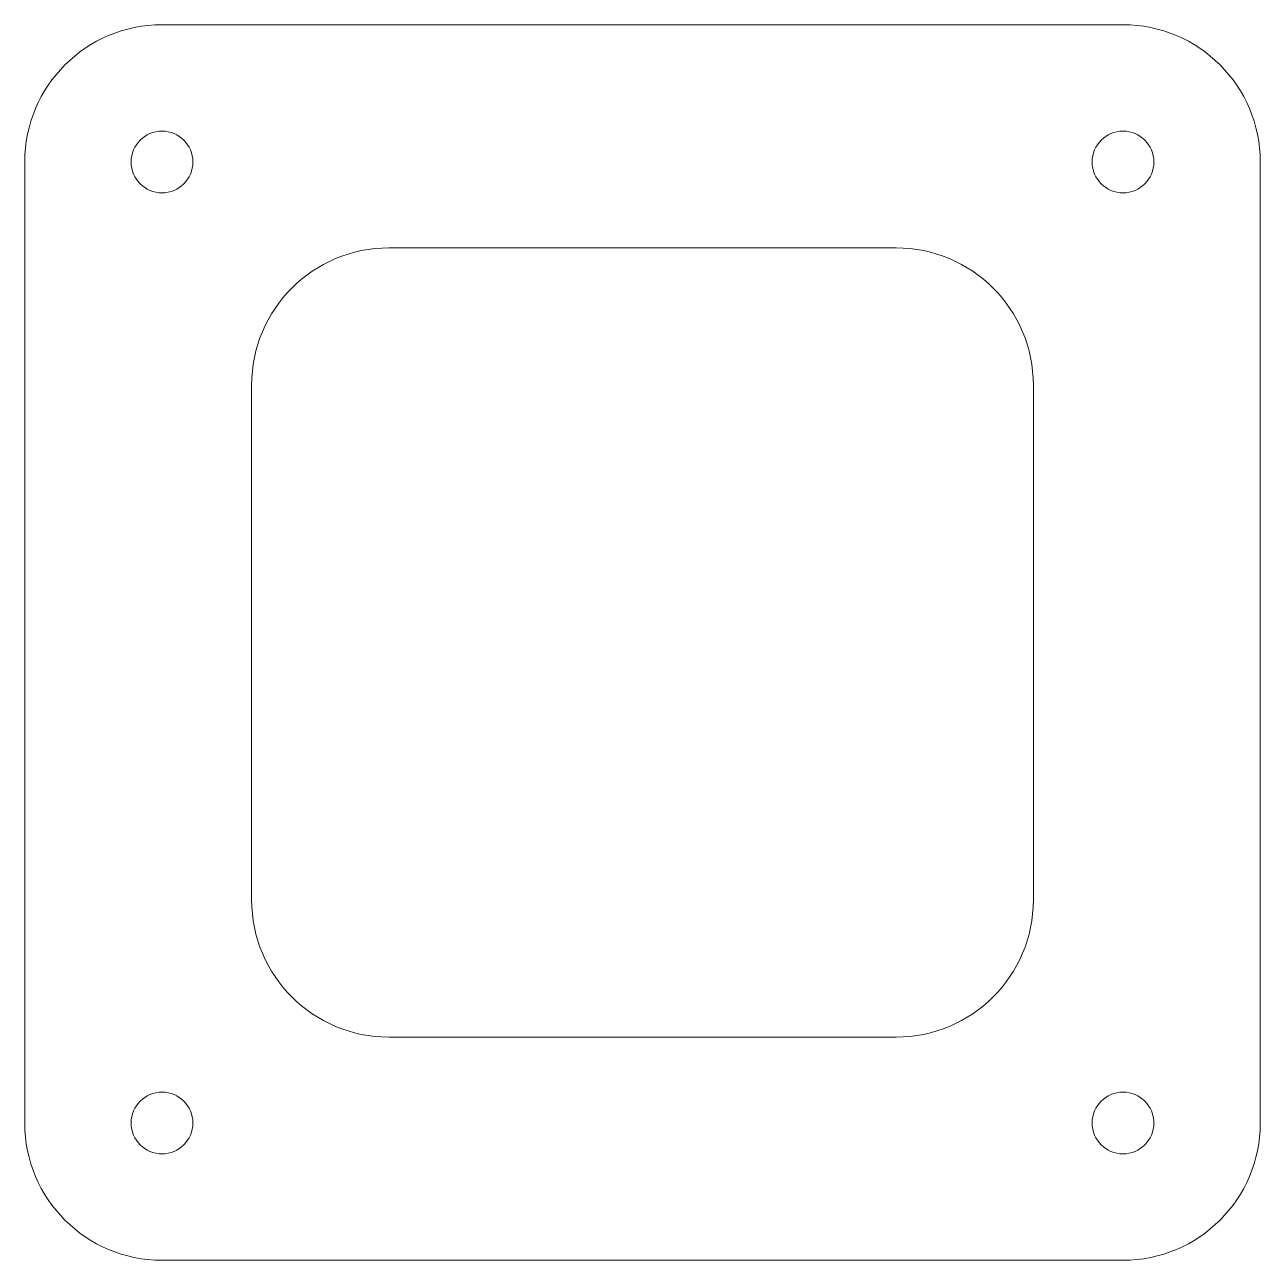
# Model space of a CAD drawing. Header units: millimetres. Extents: x -45 to 45, y -45 to 45.
import ezdxf

# ---------------------------------------------------------------- set-up
doc = ezdxf.new("R2010")
doc.units = ezdxf.units.MM

msp = doc.modelspace()

# ---------------------------------------------------------------- linework, layer by layer
at = {"color": 7, "linetype": 'Continuous', "lineweight": 15}
for p, q in [((-35, 45), (35, 45)), ((-45, -35), (-45, 35)), ((45, 35), (45, -35)), ((18.471, 28.745), (-18.471, 28.745)), ((-28.471, 18.745), (-28.471, -18.745)), ((28.471, -18.745), (28.471, 18.745)), ((-18.471, -28.745), (18.471, -28.745)), ((35, -45), (-35, -45))]:
    msp.add_line(p, q, dxfattribs=at)
for centre in [(-35, 35), (35, 35), (-35, -35), (35, -35)]:
    msp.add_circle(centre, 2.25, dxfattribs=at)
for centre, start, end in [((-35, 35), 90, 180), ((35, 35), 0, 90), ((-18.471, 18.745), 90, 180), ((18.471, 18.745), 0, 90), ((-18.471, -18.745), 180, 270), ((18.471, -18.745), 270, 0), ((-35, -35), 180, 270), ((35, -35), 270, 0)]:
    msp.add_arc(centre, 10, start, end, dxfattribs=at)

doc.saveas('drawing.dxf')
